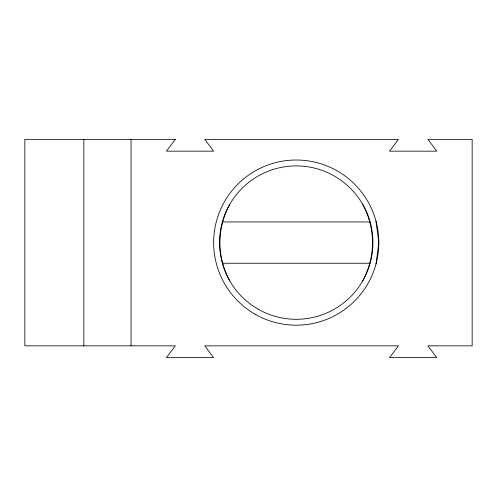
<?xml version="1.0" encoding="UTF-8"?>
<svg xmlns="http://www.w3.org/2000/svg" width="497" height="497" viewBox="0 0 497 497"><rect width="100%" height="100%" fill="white"/><g stroke="black" fill="none" stroke-linecap="round" stroke-linejoin="round"><path stroke-width="0.75" d="M376.012 263.975L378.826 242.598L376.012 221.221M229.813 204.255C216.667 228.334 216.667 256.868 229.813 280.948M362.655 280.948C375.794 256.868 375.794 228.334 362.655 204.255M222.482 221.954L369.985 221.954M222.482 263.248L369.985 263.248M131.046 139.359L131.046 345.844M83.844 139.359L83.844 345.844M175.292 139.359L166.439 151.156L213.635 151.156L204.789 139.359L398.401 139.359L389.555 151.156L436.751 151.156L427.905 139.359L472.15 139.359L472.15 345.844L427.905 345.844L436.751 357.641L389.555 357.641L398.401 345.844L204.789 345.844L213.635 357.641L166.439 357.641L175.292 345.844L24.85 345.844L24.85 139.359L175.292 139.359M254.936 314.129A82.595 82.595 0 0 0 378.826 242.598A82.595 82.595 0 0 0 254.936 171.074A82.595 82.595 0 0 0 254.936 314.129M257.887 309.022A76.693 76.693 0 0 0 372.93 242.598A76.693 76.693 0 0 0 257.887 176.18A76.693 76.693 0 0 0 257.887 309.022"/></g></svg>
